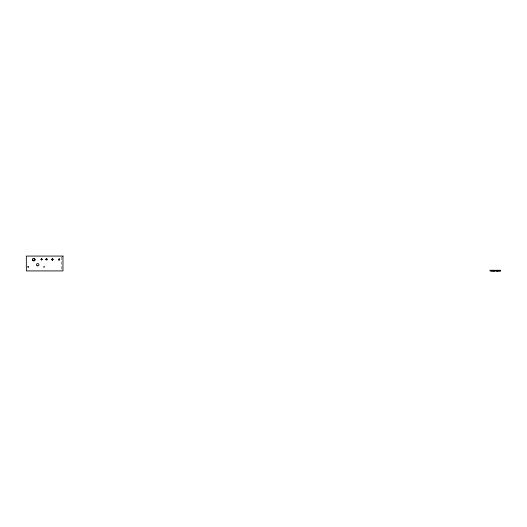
<?xml version="1.0" encoding="UTF-8"?>
<svg xmlns="http://www.w3.org/2000/svg" width="527" height="527" viewBox="0 0 527 527"><rect width="100%" height="100%" fill="white"/><g stroke="black" fill="none" stroke-linecap="round" stroke-linejoin="round"><path stroke-width="0.4" stroke-dasharray="2.63 1.98" d="M27.444 266.478L28.787 266.478L28.787 267.67L27.444 267.67M27.444 266.609L28.787 266.609M27.444 267.538L28.787 267.538M61.613 257.169L61.613 270.107M44.709 266.609L44.709 267.67M44.775 266.609L43.366 266.609L43.431 267.67L44.775 267.67L44.775 266.609"/><path stroke-width="0.79" d="M42.114 259.547L41.159 259.831L41.429 258.823M42.127 259.403L41.962 259.001M47.035 259.528L46.211 259.903L45.987 259.08M45.948 259.383L46.666 258.797M52.97 259.409L52.581 259.989M59.623 259.403L59.083 260.009M59.663 259.561L59.228 258.856L59.584 259.119M58.504 259.251L58.78 259.93L59.459 259.804M46.91 259.785L45.994 259.666M52.891 259.692L52.423 260.009M41.304 258.915L41.745 258.823M52.278 258.856L51.903 259.106L52.924 259.126M52.568 259.956L52.021 259.804M59.057 259.969L58.655 259.804M52.404 259.976L52.002 259.804M41.593 259.969L41.02 259.403M46.633 258.836L47.035 259.08M46.811 258.862L47.035 259.238M52.799 259.007L52.996 259.409M500.354 270.311L500.354 270.924M499.945 270.311L499.945 270.924M499.57 270.311L499.57 270.924M499.168 270.311L499.168 270.924M498.542 270.311L498.542 270.924M498.134 270.311L498.134 270.924M498.022 270.311L498.022 270.924M497.613 270.311L497.613 270.924M497.508 270.311L497.508 270.924M497.099 270.311L497.099 270.924M496.987 270.311L496.987 270.924M496.586 270.311L496.586 270.924M496.474 270.311L496.474 270.924M496.065 270.311L496.065 270.924M494.925 270.311L494.925 270.924M494.517 270.311L494.517 270.924M494.405 270.311L494.405 270.924M493.997 270.311L493.997 270.924M493.891 270.311L493.891 270.924M493.483 270.311L493.483 270.924M493.371 270.311L493.371 270.924M492.969 270.311L492.969 270.924M492.857 270.311L492.857 270.924M492.449 270.311L492.449 270.924M492.027 270.311L491.823 270.924M491.414 270.311L491.414 270.924M491.236 270.311L491.236 270.924M490.835 270.924L490.67 270.311M41.139 259.343C41.936 261.03 42.351 257.914 41.139 259.343M46.066 259.324C46.863 261.01 47.272 257.894 46.066 259.324M51.975 259.343C52.772 261.036 53.187 257.92 51.975 259.343M58.635 259.343C59.432 261.03 59.847 257.92 58.635 259.343M62.957 256.076L26.35 256.076L26.35 270.924L62.957 270.924L62.957 256.076M500.65 270.311L489.991 270.311L489.991 270.924L500.65 270.924L500.65 270.311M33.214 260.674A1.199 1.199 0 0 0 35.019 259.64A1.199 1.199 0 0 0 33.221 258.599A1.199 1.199 0 0 0 33.181 260.674A1.199 1.199 0 0 0 34.98 259.64A1.199 1.199 0 0 0 33.181 258.592A1.199 1.199 0 0 0 33.214 260.674M37.121 265.766A1.199 1.199 0 0 0 38.919 264.725A1.199 1.199 0 0 0 37.121 263.684A1.199 1.199 0 0 0 37.121 265.766"/></g></svg>
